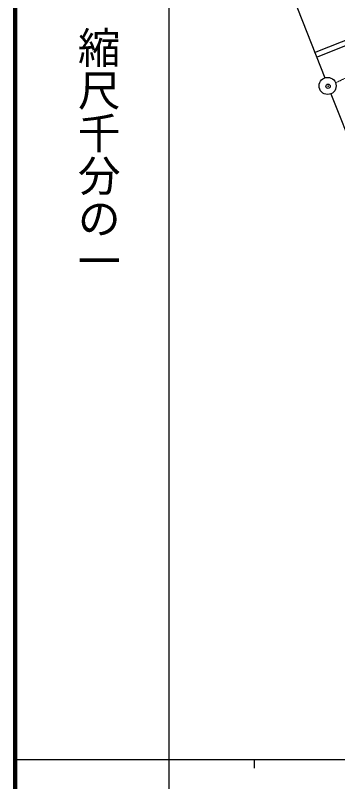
# Model space of a CAD drawing. Units: millimetres, scale not verified. Extents: x 40000 to 680000, y 20000 to 380000.
# Drawn here: x 40000 to 77813, y 202409 to 292295 of the extents above; entities that cross this region are included whole.
import ezdxf
from ezdxf.enums import TextEntityAlignment as Align

# ---------------------------------------------------------------- set-up
doc = ezdxf.new("R2010")
doc.units = ezdxf.units.MM
doc.header["$LTSCALE"] = 1000
doc.header["$PDMODE"] = 32
doc.header["$PDSIZE"] = 500
doc.linetypes.add('CHAIN', pattern=[18.5, 12, -1.5, 3.5, -1.5])
for name, color, linetype, lineweight in [('M-BGD', 7, 'Continuous', 25), ('M-BMK', 2, 'CHAIN', 13), ('M-BMK-SRVR', 3, 'Continuous', 25), ('M-TTL', 2, 'Continuous', 140), ('M-TTL-BAND', 7, 'Continuous', 25)]:
    doc.layers.add(name, color=color, linetype=linetype, lineweight=lineweight)
doc.layers.add('M-OTRS', color=6, linetype='Continuous')
doc.styles.add('@ＭＳ ゴシック', font='')
doc.styles.get('@ＭＳ ゴシック').set_extended_font_data('@MS Gothic')

msp = doc.modelspace()

# ---------------------------------------------------------------- linework, layer by layer
at = {"layer": 'M-BGD'}
for p, q in [((75113, 287953), (80158, 289956)), ((75333, 287395), (80356, 289389))]:
    msp.add_line(p, q, dxfattribs=at)
at = {"layer": 'M-BMK'}
msp.add_open_spline([(77569, 284374), (78259, 284708), (78950, 285043), (79648, 285362), (80291, 285656), (80941, 285936), (81599, 286194), (82301, 286469), (83014, 286719), (83732, 286949), (84576, 287218), (85429, 287461), (86281, 287703)], degree=3, knots=[0, 0, 0, 0, 1, 1, 1, 2, 2, 2, 3, 3, 3, 4, 4, 4, 4], dxfattribs=at)
at = {"layer": 'M-BMK-SRVR'}
for p, q in [((67520, 307240), (76295, 284953)), ((77027, 283093), (88187, 254747))]:
    msp.add_line(p, q, dxfattribs=at)
msp.add_circle((76636, 284013), 1000, dxfattribs=at)
at = {"layer": 'M-OTRS'}
msp.add_point((76685, 283978), dxfattribs=at)
at = {"layer": 'M-TTL'}
msp.add_line((40000, 380000), (40000, 20000), dxfattribs=at)
at = {"layer": 'M-TTL-BAND'}
for p, q in [((58000, 370000), (58000, 20000)), ((40000, 205000), (579000, 205000)), ((68000, 205000), (68000, 204000))]:
    msp.add_line(p, q, dxfattribs=at)

# ---------------------------------------------------------------- texts
at = {"layer": 'M-TTL-BAND', "style": '@ＭＳ ゴシック'}
msp.add_text('縮尺千分の一', height=3666, rotation=270, dxfattribs=at).set_placement((49777, 261030), align=Align.MIDDLE_RIGHT)

doc.saveas('drawing.dxf')
